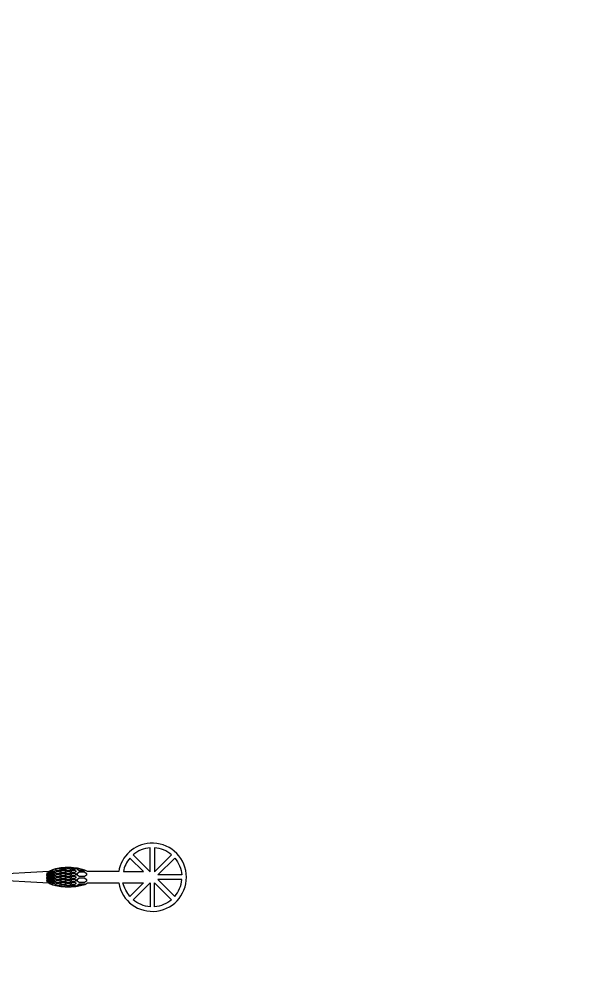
# Model space of a CAD drawing. Extents: x 4056 to 105656, y 4120 to 105720.
# Drawn here: x 68540 to 81151, y 38721 to 59526 of the extents above; entities that cross this region are included whole.
import ezdxf

# ---------------------------------------------------------------- set-up
doc = ezdxf.new("R2010")
doc.units = 13
doc.header["$MEASUREMENT"] = 0
doc.layers.add('Main Layer', color=7, linetype='Continuous', lineweight=0)

msp = doc.modelspace()

# ---------------------------------------------------------------- linework, layer by layer
msp.add_lwpolyline([(67880, 40602), (69195, 40527), (69229, 40509), (69261, 40495), (69278, 40489), (69322, 40476), (69344, 40470), (69424, 40454), (69460, 40448), (69560, 40440), (69692, 40440), (69792, 40450), (69832, 40454), (69993, 40496), (70051, 40527), (70144, 40527), (70736, 40527, 2.252077), (71425, 41401, 0.347177), (70736, 40777), (70051, 40777), (69993, 40808), (69832, 40850), (69792, 40855), (69692, 40864), (69560, 40865), (69460, 40856), (69424, 40850), (69344, 40835), (69322, 40829), (69278, 40815), (69261, 40810), (69229, 40796), (69195, 40777), (69196, 40778), (67880, 40702)], format="xyb")
for points in [[(71053, 41146), (71425, 40773), (71425, 41300, 0.159174), (71053, 41146, 0.001676)], [(71898, 41146, 0.159174), (71525, 41300), (71525, 40773), (71898, 41146)], [(70838, 40777), (71280, 40777), (70982, 41075, 0.129437), (70838, 40777, 0.002578)], [(71969, 41075, -0.159174), (72123, 40702), (71596, 40702), (71969, 41075)], [(72123, 40602), (71596, 40602), (71970, 40228), (71969, 40229, 0.159174), (72123, 40602, -0.000484)], [(70827, 40527), (71280, 40527), (70982, 40229, -0.092093), (70827, 40527, -169.237242)], [(71053, 40159), (71425, 40532), (71425, 40004, -0.159174), (71053, 40159, -685.293783)], [(71898, 40159, -0.159174), (71525, 40004), (71525, 40532), (71900, 40157), (71898, 40159)]]:
    msp.add_lwpolyline(points, format="xyb", close=True)
for points in [[(69254, 40756), (69224, 40756), (69214, 40763), (69214, 40773), (69224, 40781), (69254, 40781), (69264, 40773), (69264, 40763)], [(69312, 40772), (69282, 40772), (69272, 40780), (69272, 40790), (69282, 40797), (69312, 40797), (69322, 40790), (69322, 40780)], [(69272, 40780), (69272, 40790)], [(69444, 40807), (69424, 40792), (69364, 40792), (69344, 40807), (69344, 40827), (69424, 40842), (69444, 40827)], [(69344, 40807), (69344, 40827)], [(69480, 40825), (69460, 40840), (69460, 40848), (69560, 40857), (69560, 40840), (69540, 40825)], [(69460, 40848), (69460, 40840)], [(69540, 40759), (69480, 40759), (69460, 40774), (69460, 40794), (69480, 40809), (69540, 40809), (69560, 40794), (69560, 40774)], [(69460, 40774), (69460, 40794)], [(69656, 40792), (69596, 40792), (69576, 40807), (69576, 40827), (69596, 40842), (69656, 40842), (69676, 40827), (69676, 40807)], [(69576, 40807), (69576, 40827)], [(69712, 40825), (69692, 40840), (69692, 40856), (69792, 40847), (69792, 40840), (69772, 40825)], [(69692, 40856), (69692, 40840)], [(69772, 40759), (69712, 40759), (69692, 40774), (69692, 40794), (69712, 40809), (69772, 40809), (69792, 40794), (69792, 40774)], [(69692, 40774), (69692, 40794)], [(69824, 40842), (69824, 40830), (69864, 40800), (69985, 40800)], [(69824, 40834), (69824, 40830)], [(69196, 40706), (69166, 40706), (69156, 40714), (69156, 40724), (69166, 40731), (69196, 40731), (69206, 40724), (69206, 40714)], [(69156, 40714), (69156, 40724)], [(69196, 40673), (69166, 40673), (69156, 40681), (69156, 40691), (69166, 40698), (69196, 40698), (69206, 40691), (69206, 40681)], [(69156, 40681), (69156, 40691)], [(69196, 40640), (69166, 40640), (69156, 40648), (69156, 40658), (69166, 40665), (69196, 40665), (69206, 40658), (69206, 40648)], [(69156, 40648), (69156, 40658)], [(69196, 40607), (69166, 40607), (69156, 40615), (69156, 40625), (69166, 40632), (69196, 40632), (69206, 40625), (69206, 40615)], [(69156, 40615), (69156, 40625)], [(69196, 40574), (69166, 40574), (69156, 40582), (69156, 40592), (69166, 40599), (69196, 40599), (69206, 40592), (69206, 40582)], [(69156, 40582), (69156, 40592)], [(69158, 40745), (69196, 40764), (69206, 40757), (69206, 40747), (69196, 40739), (69166, 40739)], [(69214, 40763), (69214, 40773)], [(69254, 40723), (69224, 40723), (69214, 40730), (69214, 40740), (69224, 40748), (69254, 40748), (69264, 40740), (69264, 40730)], [(69214, 40730), (69214, 40740)], [(69254, 40690), (69224, 40690), (69214, 40697), (69214, 40707), (69224, 40715), (69254, 40715), (69264, 40707), (69264, 40697)], [(69214, 40697), (69214, 40707)], [(69254, 40657), (69224, 40657), (69214, 40664), (69214, 40674), (69224, 40682), (69254, 40682), (69264, 40674), (69264, 40664)], [(69214, 40664), (69214, 40674)], [(69254, 40624), (69224, 40624), (69214, 40631), (69214, 40641), (69224, 40649), (69254, 40649), (69264, 40641), (69264, 40631)], [(69214, 40631), (69214, 40641)], [(69254, 40591), (69224, 40591), (69214, 40598), (69214, 40608), (69224, 40616), (69254, 40616), (69264, 40608), (69264, 40598)], [(69214, 40598), (69214, 40608)], [(69254, 40558), (69224, 40558), (69214, 40565), (69214, 40575), (69224, 40583), (69254, 40583), (69264, 40575), (69264, 40565)], [(69214, 40565), (69214, 40575)], [(69312, 40739), (69282, 40739), (69272, 40747), (69272, 40757), (69282, 40764), (69312, 40764), (69322, 40757), (69322, 40747)], [(69272, 40747), (69272, 40757)], [(69312, 40706), (69282, 40706), (69272, 40714), (69272, 40724), (69282, 40731), (69312, 40731), (69322, 40724), (69322, 40714)], [(69272, 40714), (69272, 40724)], [(69312, 40673), (69282, 40673), (69272, 40681), (69272, 40691), (69282, 40698), (69312, 40698), (69322, 40691), (69322, 40681)], [(69272, 40681), (69272, 40691)], [(69312, 40640), (69282, 40640), (69272, 40648), (69272, 40658), (69282, 40665), (69312, 40665), (69322, 40658), (69322, 40648)], [(69272, 40648), (69272, 40658)], [(69312, 40607), (69282, 40607), (69272, 40615), (69272, 40625), (69282, 40632), (69312, 40632), (69322, 40625), (69322, 40615)], [(69272, 40615), (69272, 40625)], [(69312, 40574), (69282, 40574), (69272, 40582), (69272, 40592), (69282, 40599), (69312, 40599), (69322, 40592), (69322, 40582)], [(69272, 40582), (69272, 40592)], [(69424, 40726), (69364, 40726), (69344, 40741), (69344, 40761), (69364, 40776), (69424, 40776), (69444, 40761), (69444, 40741)], [(69344, 40741), (69344, 40761)], [(69424, 40660), (69364, 40660), (69344, 40675), (69344, 40695), (69364, 40710), (69424, 40710), (69444, 40695), (69444, 40675)], [(69344, 40675), (69344, 40695)], [(69424, 40594), (69364, 40594), (69344, 40609), (69344, 40629), (69364, 40644), (69424, 40644), (69444, 40629), (69444, 40609)], [(69344, 40609), (69344, 40629)], [(69424, 40528), (69364, 40528), (69344, 40543), (69344, 40563), (69364, 40578), (69424, 40578), (69444, 40563), (69444, 40543)], [(69540, 40693), (69480, 40693), (69460, 40708), (69460, 40728), (69480, 40743), (69540, 40743), (69560, 40728), (69560, 40708)], [(69460, 40708), (69460, 40728)], [(69540, 40627), (69480, 40627), (69460, 40642), (69460, 40662), (69480, 40677), (69540, 40677), (69560, 40662), (69560, 40642)], [(69460, 40642), (69460, 40662)], [(69540, 40561), (69480, 40561), (69460, 40576), (69460, 40596), (69480, 40611), (69540, 40611), (69560, 40596), (69560, 40576)], [(69460, 40576), (69460, 40596)], [(69656, 40726), (69596, 40726), (69576, 40741), (69576, 40761), (69596, 40776), (69656, 40776), (69676, 40761), (69676, 40741)], [(69576, 40741), (69576, 40761)], [(69656, 40660), (69596, 40660), (69576, 40675), (69576, 40695), (69596, 40710), (69656, 40710), (69676, 40695), (69676, 40675)], [(69576, 40675), (69576, 40695)], [(69656, 40594), (69596, 40594), (69576, 40609), (69576, 40629), (69596, 40644), (69656, 40644), (69676, 40629), (69676, 40609)], [(69576, 40609), (69576, 40629)], [(69656, 40528), (69596, 40528), (69576, 40543), (69576, 40563), (69596, 40578), (69656, 40578), (69676, 40563), (69676, 40543)], [(69772, 40693), (69712, 40693), (69692, 40708), (69692, 40728), (69712, 40743), (69772, 40743), (69792, 40728), (69792, 40708)], [(69692, 40708), (69692, 40728)], [(69772, 40627), (69712, 40627), (69692, 40642), (69692, 40662), (69712, 40677), (69772, 40677), (69792, 40662), (69792, 40642)], [(69692, 40642), (69692, 40662)], [(69772, 40561), (69712, 40561), (69692, 40576), (69692, 40596), (69712, 40611), (69772, 40611), (69792, 40596), (69792, 40576)], [(69692, 40576), (69692, 40596)], [(69864, 40668), (69824, 40698), (69824, 40738), (69864, 40768), (69984, 40768), (70024, 40738), (70024, 40698), (69984, 40668)], [(69824, 40698), (69824, 40738)], [(69864, 40536), (69824, 40566), (69824, 40606), (69864, 40636), (69984, 40636), (70024, 40606), (70024, 40566), (69984, 40536)], [(69824, 40566), (69824, 40606)], [(69196, 40566), (69206, 40559), (69206, 40549), (69196, 40541), (69157, 40560), (69166, 40566)], [(69254, 40525), (69224, 40525), (69214, 40532), (69214, 40542), (69224, 40550), (69254, 40550), (69264, 40542), (69264, 40532)], [(69214, 40532), (69214, 40542)], [(69312, 40541), (69282, 40541), (69272, 40549), (69272, 40559), (69282, 40566), (69312, 40566), (69322, 40559), (69322, 40549)], [(69272, 40549), (69272, 40559)], [(69312, 40508), (69282, 40508), (69272, 40516), (69272, 40526), (69282, 40533), (69312, 40533), (69322, 40526), (69322, 40516)], [(69272, 40516), (69272, 40526)], [(69344, 40543), (69344, 40563)], [(69444, 40477), (69424, 40462), (69344, 40478), (69344, 40497), (69364, 40512), (69424, 40512), (69444, 40497)], [(69344, 40497), (69344, 40478)], [(69540, 40495), (69480, 40495), (69460, 40510), (69460, 40530), (69480, 40545), (69540, 40545), (69560, 40530), (69560, 40510)], [(69460, 40510), (69460, 40530)], [(69480, 40479), (69460, 40464), (69460, 40456), (69560, 40448), (69560, 40464), (69540, 40479)], [(69576, 40543), (69576, 40563)], [(69656, 40462), (69596, 40462), (69576, 40477), (69576, 40497), (69596, 40512), (69656, 40512), (69676, 40497), (69676, 40477)], [(69576, 40477), (69576, 40497)], [(69772, 40495), (69712, 40495), (69692, 40510), (69692, 40530), (69712, 40545), (69772, 40545), (69792, 40530), (69792, 40510)], [(69692, 40510), (69692, 40530)], [(69772, 40479), (69792, 40464), (69792, 40458), (69692, 40448), (69692, 40464), (69712, 40479)], [(69692, 40464), (69692, 40448)], [(69824, 40462), (69824, 40474), (69864, 40504), (69985, 40504)], [(69824, 40471), (69824, 40474)]]:
    msp.add_lwpolyline(points, close=True)
at = {"layer": 'Main Layer'}
msp.add_circle((54856, 54920), 50800, dxfattribs=at)

doc.saveas('drawing.dxf')
